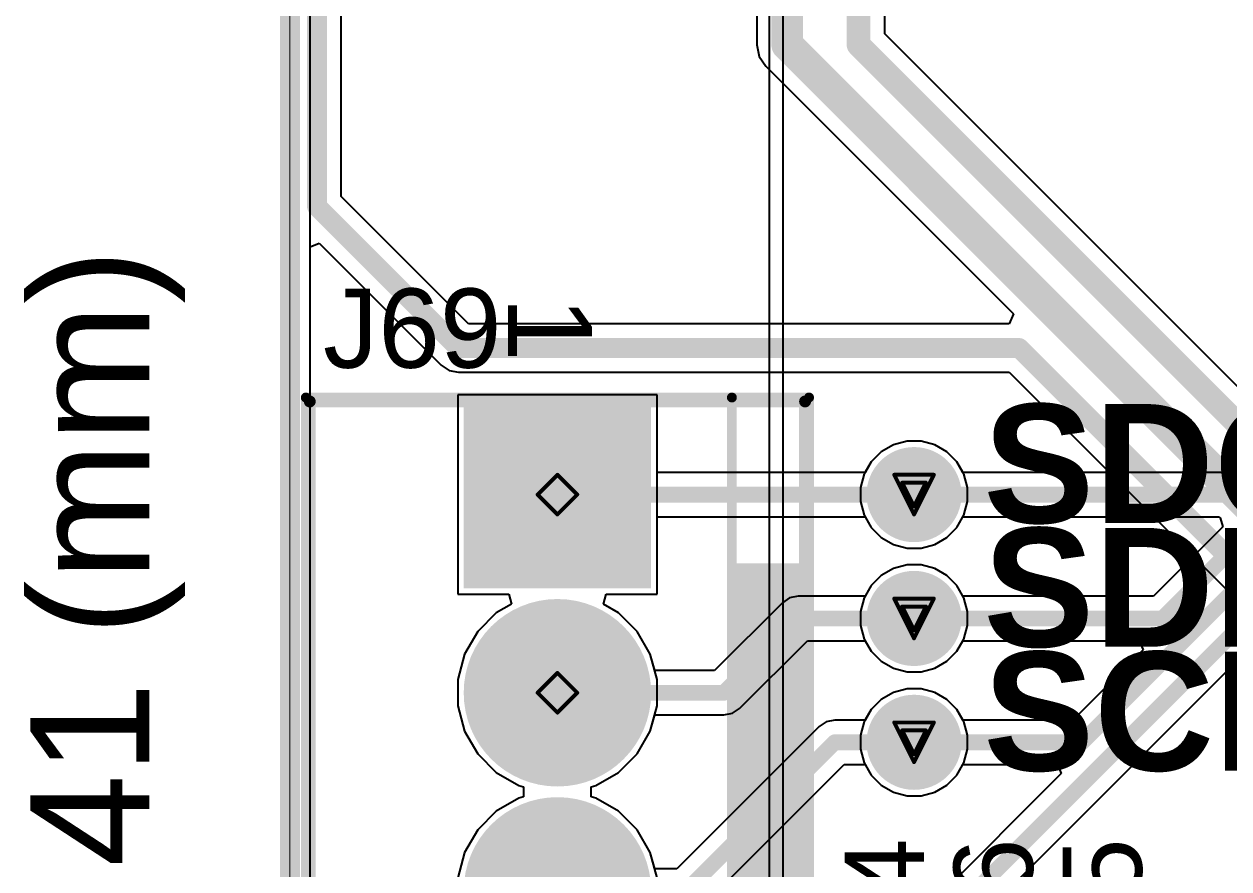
# Model space of a CAD drawing. Header units: inches. Extents: x -0.1 to 17.9, y -0.8 to 4.8.
# Drawn here: x -0.134 to 0.474, y 1.931 to 2.357 of the extents above; entities that cross this region are included whole.
import ezdxf

# ---------------------------------------------------------------- set-up
doc = ezdxf.new("R2010")
doc.units = ezdxf.units.IN
doc.header["$MEASUREMENT"] = 0
for name, color, linetype in [('Board Outline', 216, 'Continuous'), ('Bottom Layer 1', 5, 'Continuous'), ('Bottom Solder', 6, 'Continuous'), ('Dimension', 6, 'Continuous'), ('Drill Drawing', 1, 'Continuous'), ('GND+Signal', 16, 'Continuous'), ('Multi-Layer', 9, 'Continuous'), ('Pad Holes', 156, 'Continuous'), ('PWR+Signal', 76, 'Continuous'), ('Route Tool Path', 56, 'Continuous'), ('Top 3D Body', 56, 'Continuous'), ('Top Layer 1', 1, 'Continuous'), ('Top Overlay', 2, 'Continuous'), ('Top Solder', 216, 'Continuous'), ('Top Value', 56, 'Continuous')]:
    doc.layers.add(name, color=color, linetype=linetype)
doc.styles.add('Arial', font='', dxfattribs={"height": 0.2})
doc.styles.add('Arial_Bold', font='', dxfattribs={"height": 0.2})
doc.styles.get('Arial').set_extended_font_data('Arial')
doc.styles.get('Arial_Bold').set_extended_font_data('Arial', bold=True)

# ---------------------------------------------------------------- blocks, each defined once
blk = doc.blocks.new('T____P______TH_1_8___H_________0_92___63')
at = {"layer": 'Bottom Layer 1'}
h = blk.add_hatch(color=5, dxfattribs=at)
edge = h.paths.add_edge_path()
edge.add_arc((0.187, -0.195), 0.02, 0, 360)
at = {"layer": 'Bottom Solder'}
h = blk.add_hatch(color=6, dxfattribs=at)
edge = h.paths.add_edge_path()
edge.add_arc((0.187, -0.195), 0.024, 0, 360)
at = {"layer": 'GND+Signal'}
h = blk.add_hatch(color=16, dxfattribs=at)
edge = h.paths.add_edge_path()
edge.add_arc((0.187, -0.195), 0.02, 0, 360)
at = {"layer": 'Multi-Layer'}
h = blk.add_hatch(color=9, dxfattribs=at)
edge = h.paths.add_edge_path()
edge.add_arc((0.187, -0.195), 0.02, 0, 360)
at = {"layer": 'Pad Holes'}
h = blk.add_hatch(color=7, dxfattribs=at)
edge = h.paths.add_edge_path()
edge.add_arc((0.187, -0.195), 0.01, 0, 360)
at = {"layer": 'PWR+Signal'}
h = blk.add_hatch(color=76, dxfattribs=at)
edge = h.paths.add_edge_path()
edge.add_arc((0.187, -0.195), 0.02, 0, 360)
at = {"layer": 'Top Layer 1'}
h = blk.add_hatch(color=1, dxfattribs=at)
edge = h.paths.add_edge_path()
edge.add_arc((0.187, -0.195), 0.02, 0, 360)
at = {"layer": 'Top Solder'}
h = blk.add_hatch(color=216, dxfattribs=at)
edge = h.paths.add_edge_path()
edge.add_arc((0.187, -0.195), 0.024, 0, 360)
blk = doc.blocks.new('T____P______TH_1_8___H_________0_92___65')
at = {"layer": 'Bottom Layer 1'}
h = blk.add_hatch(color=5, dxfattribs=at)
edge = h.paths.add_edge_path()
edge.add_arc((-0.013, -0.084), 0.02, 0, 360)
at = {"layer": 'Bottom Solder'}
h = blk.add_hatch(color=6, dxfattribs=at)
edge = h.paths.add_edge_path()
edge.add_arc((-0.013, -0.084), 0.024, 0, 360)
at = {"layer": 'GND+Signal'}
h = blk.add_hatch(color=16, dxfattribs=at)
edge = h.paths.add_edge_path()
edge.add_arc((-0.013, -0.084), 0.02, 0, 360)
at = {"layer": 'Multi-Layer'}
h = blk.add_hatch(color=9, dxfattribs=at)
edge = h.paths.add_edge_path()
edge.add_arc((-0.013, -0.084), 0.02, 0, 360)
at = {"layer": 'Pad Holes'}
h = blk.add_hatch(color=7, dxfattribs=at)
edge = h.paths.add_edge_path()
edge.add_arc((-0.013, -0.084), 0.01, 0, 360)
at = {"layer": 'PWR+Signal'}
h = blk.add_hatch(color=76, dxfattribs=at)
edge = h.paths.add_edge_path()
edge.add_arc((-0.013, -0.084), 0.02, 0, 360)
at = {"layer": 'Top Layer 1'}
h = blk.add_hatch(color=1, dxfattribs=at)
edge = h.paths.add_edge_path()
edge.add_arc((-0.013, -0.084), 0.02, 0, 360)
at = {"layer": 'Top Solder'}
h = blk.add_hatch(color=216, dxfattribs=at)
edge = h.paths.add_edge_path()
edge.add_arc((-0.013, -0.084), 0.024, 0, 360)
blk = doc.blocks.new('T____P______TH_1_8___H_________0_92___66')
at = {"layer": 'Bottom Layer 1'}
h = blk.add_hatch(color=5, dxfattribs=at)
edge = h.paths.add_edge_path()
edge.add_arc((-0.016, -0.029), 0.02, 0, 360)
at = {"layer": 'Bottom Solder'}
h = blk.add_hatch(color=6, dxfattribs=at)
edge = h.paths.add_edge_path()
edge.add_arc((-0.016, -0.029), 0.024, 0, 360)
at = {"layer": 'GND+Signal'}
h = blk.add_hatch(color=16, dxfattribs=at)
edge = h.paths.add_edge_path()
edge.add_arc((-0.016, -0.029), 0.02, 0, 360)
at = {"layer": 'Multi-Layer'}
h = blk.add_hatch(color=9, dxfattribs=at)
edge = h.paths.add_edge_path()
edge.add_arc((-0.016, -0.029), 0.02, 0, 360)
at = {"layer": 'Pad Holes'}
h = blk.add_hatch(color=7, dxfattribs=at)
edge = h.paths.add_edge_path()
edge.add_arc((-0.016, -0.029), 0.01, 0, 360)
at = {"layer": 'PWR+Signal'}
h = blk.add_hatch(color=76, dxfattribs=at)
edge = h.paths.add_edge_path()
edge.add_arc((-0.016, -0.029), 0.02, 0, 360)
at = {"layer": 'Top Layer 1'}
h = blk.add_hatch(color=1, dxfattribs=at)
edge = h.paths.add_edge_path()
edge.add_arc((-0.016, -0.029), 0.02, 0, 360)
at = {"layer": 'Top Solder'}
h = blk.add_hatch(color=216, dxfattribs=at)
edge = h.paths.add_edge_path()
edge.add_arc((-0.016, -0.029), 0.024, 0, 360)
blk = doc.blocks.new('1718561004_81')
at = {"layer": 'Bottom Layer 1'}
blk.add_hatch(color=5, dxfattribs=at).paths.add_polyline_path([(-0.19331, 0.04331), (-0.10669, 0.04331), (-0.10669, -0.04331), (-0.19331, -0.04331)])
h = blk.add_hatch(color=5, dxfattribs=at)
edge = h.paths.add_edge_path()
edge.add_arc((-0.05, 0), 0.04331, 0, 360)
h = blk.add_hatch(color=5, dxfattribs=at)
edge = h.paths.add_edge_path()
edge.add_arc((0.05, 0), 0.04331, 0, 360)
h = blk.add_hatch(color=5, dxfattribs=at)
edge = h.paths.add_edge_path()
edge.add_arc((0.15, 0), 0.04331, 0, 360)
at = {"layer": 'Bottom Solder'}
blk.add_hatch(color=6, dxfattribs=at).paths.add_polyline_path([(-0.19731, 0.04731), (-0.10269, 0.04731), (-0.10269, -0.04731), (-0.19731, -0.04731)])
h = blk.add_hatch(color=6, dxfattribs=at)
edge = h.paths.add_edge_path()
edge.add_arc((-0.05, 0), 0.04731, 0, 360)
h = blk.add_hatch(color=6, dxfattribs=at)
edge = h.paths.add_edge_path()
edge.add_arc((0.05, 0), 0.04731, 0, 360)
h = blk.add_hatch(color=6, dxfattribs=at)
edge = h.paths.add_edge_path()
edge.add_arc((0.15, 0), 0.04731, 0, 360)
at = {"layer": 'GND+Signal'}
blk.add_hatch(color=16, dxfattribs=at).paths.add_polyline_path([(-0.19331, 0.04331), (-0.10669, 0.04331), (-0.10669, -0.04331), (-0.19331, -0.04331)])
h = blk.add_hatch(color=16, dxfattribs=at)
edge = h.paths.add_edge_path()
edge.add_arc((-0.05, 0), 0.04331, 0, 360)
h = blk.add_hatch(color=16, dxfattribs=at)
edge = h.paths.add_edge_path()
edge.add_arc((0.05, 0), 0.04331, 0, 360)
h = blk.add_hatch(color=16, dxfattribs=at)
edge = h.paths.add_edge_path()
edge.add_arc((0.15, 0), 0.04331, 0, 360)
at = {"layer": 'Multi-Layer'}
blk.add_hatch(color=9, dxfattribs=at).paths.add_polyline_path([(-0.19331, 0.04331), (-0.10669, 0.04331), (-0.10669, -0.04331), (-0.19331, -0.04331)])
h = blk.add_hatch(color=9, dxfattribs=at)
edge = h.paths.add_edge_path()
edge.add_arc((-0.05, 0), 0.04331, 0, 360)
h = blk.add_hatch(color=9, dxfattribs=at)
edge = h.paths.add_edge_path()
edge.add_arc((0.05, 0), 0.04331, 0, 360)
h = blk.add_hatch(color=9, dxfattribs=at)
edge = h.paths.add_edge_path()
edge.add_arc((0.15, 0), 0.04331, 0, 360)
at = {"layer": 'Pad Holes'}
h = blk.add_hatch(color=7, dxfattribs=at)
edge = h.paths.add_edge_path()
edge.add_arc((-0.15, 0), 0.02264, 0, 360)
h = blk.add_hatch(color=7, dxfattribs=at)
edge = h.paths.add_edge_path()
edge.add_arc((-0.05, 0), 0.02264, 0, 360)
h = blk.add_hatch(color=7, dxfattribs=at)
edge = h.paths.add_edge_path()
edge.add_arc((0.05, 0), 0.02264, 0, 360)
h = blk.add_hatch(color=7, dxfattribs=at)
edge = h.paths.add_edge_path()
edge.add_arc((0.15, 0), 0.02264, 0, 360)
at = {"layer": 'PWR+Signal'}
blk.add_hatch(color=76, dxfattribs=at).paths.add_polyline_path([(-0.19331, 0.04331), (-0.10669, 0.04331), (-0.10669, -0.04331), (-0.19331, -0.04331)])
h = blk.add_hatch(color=76, dxfattribs=at)
edge = h.paths.add_edge_path()
edge.add_arc((-0.05, 0), 0.04331, 0, 360)
h = blk.add_hatch(color=76, dxfattribs=at)
edge = h.paths.add_edge_path()
edge.add_arc((0.05, 0), 0.04331, 0, 360)
h = blk.add_hatch(color=76, dxfattribs=at)
edge = h.paths.add_edge_path()
edge.add_arc((0.15, 0), 0.04331, 0, 360)
at = {"layer": 'Top Layer 1'}
blk.add_hatch(color=1, dxfattribs=at).paths.add_polyline_path([(-0.19331, 0.04331), (-0.10669, 0.04331), (-0.10669, -0.04331), (-0.19331, -0.04331)])
h = blk.add_hatch(color=1, dxfattribs=at)
edge = h.paths.add_edge_path()
edge.add_arc((-0.05, 0), 0.04331, 0, 360)
h = blk.add_hatch(color=1, dxfattribs=at)
edge = h.paths.add_edge_path()
edge.add_arc((0.05, 0), 0.04331, 0, 360)
h = blk.add_hatch(color=1, dxfattribs=at)
edge = h.paths.add_edge_path()
edge.add_arc((0.15, 0), 0.04331, 0, 360)
at = {"layer": 'Top Overlay'}
blk.add_hatch(color=2, dxfattribs=at).paths.add_polyline_path([(-0.1153, 0.08805), (0.10668, 0.08805), (0.10668, 0.127), (-0.1153, 0.127)])
at = {"layer": 'Top Solder'}
blk.add_hatch(color=216, dxfattribs=at).paths.add_polyline_path([(-0.19731, 0.04731), (-0.10269, 0.04731), (-0.10269, -0.04731), (-0.19731, -0.04731)])
h = blk.add_hatch(color=216, dxfattribs=at)
edge = h.paths.add_edge_path()
edge.add_arc((-0.05, 0), 0.04731, 0, 360)
h = blk.add_hatch(color=216, dxfattribs=at)
edge = h.paths.add_edge_path()
edge.add_arc((0.05, 0), 0.04731, 0, 360)
h = blk.add_hatch(color=216, dxfattribs=at)
edge = h.paths.add_edge_path()
edge.add_arc((0.15, 0), 0.04731, 0, 360)
at = {"layer": 'Top Overlay'}
for points in [[(-0.199, -0.127, 0.005, 0.005, 0), (-0.199, 0.127, 0.005, 0.005, 0)], [(0.199, 0.127, 0.005, 0.005, 0), (-0.199, 0.127, 0.005, 0.005, 0)], [(0.199, -0.127, 0.005, 0.005, 0), (0.199, 0.127, 0.005, 0.005, 0)], [(0.19806, 0.08805, 0.005, 0.005, 0), (-0.199, 0.08805, 0.005, 0.005, 0)], [(0.199, -0.127, 0.005, 0.005, 0), (-0.199, -0.127, 0.005, 0.005, 0)]]:
    blk.add_lwpolyline(points, format="xyseb", dxfattribs=at)
for points in [[(-0.20025, 0.127, 0.0025, 0.0025, 1), (-0.19775, 0.127, 0.0025, 0.0025, 1)], [(-0.20025, 0.127, 0.0025, 0.0025, 1), (-0.19775, 0.127, 0.0025, 0.0025, 1)], [(0.19775, 0.127, 0.0025, 0.0025, 1), (0.20025, 0.127, 0.0025, 0.0025, 1)], [(0.19775, 0.127, 0.0025, 0.0025, 1), (0.20025, 0.127, 0.0025, 0.0025, 1)], [(-0.20025, 0.08805, 0.0025, 0.0025, 1), (-0.19775, 0.08805, 0.0025, 0.0025, 1)], [(0.19681, 0.08805, 0.0025, 0.0025, 1), (0.19931, 0.08805, 0.0025, 0.0025, 1)], [(-0.20025, -0.127, 0.0025, 0.0025, 1), (-0.19775, -0.127, 0.0025, 0.0025, 1)], [(-0.20025, -0.127, 0.0025, 0.0025, 1), (-0.19775, -0.127, 0.0025, 0.0025, 1)], [(0.19775, -0.127, 0.0025, 0.0025, 1), (0.20025, -0.127, 0.0025, 0.0025, 1)], [(0.19775, -0.127, 0.0025, 0.0025, 1), (0.20025, -0.127, 0.0025, 0.0025, 1)]]:
    blk.add_lwpolyline(points, format="xyseb", close=True, dxfattribs=at)

msp = doc.modelspace()

# ---------------------------------------------------------------- hatches: boundary and pattern name
at = {"layer": 'Pad Holes'}
h = msp.add_hatch(color=7, dxfattribs=at)
edge = h.paths.add_edge_path()
edge.add_arc((0.01, 2.167), 0.0015, 0, 360)
h = msp.add_hatch(color=7, dxfattribs=at)
edge = h.paths.add_edge_path()
edge.add_arc((0.01, 2.167), 0.0015, 0, 360)
h = msp.add_hatch(color=7, dxfattribs=at)
edge = h.paths.add_edge_path()
edge.add_arc((0.26, 2.167), 0.0015, 0, 360)
h = msp.add_hatch(color=7, dxfattribs=at)
edge = h.paths.add_edge_path()
edge.add_arc((0.26, 2.167), 0.0015, 0, 360)
at = {"layer": 'Top 3D Body'}
h = msp.add_hatch(color=56, dxfattribs=at)
edge = h.paths.add_edge_path()
edge.add_arc((0.01, 2.167), 0.0015, 0, 360)
h = msp.add_hatch(color=56, dxfattribs=at)
edge = h.paths.add_edge_path()
edge.add_arc((0.01, 2.167), 0.0015, 0, 360)
h = msp.add_hatch(color=56, dxfattribs=at)
edge = h.paths.add_edge_path()
edge.add_arc((0.26, 2.167), 0.0015, 0, 360)
h = msp.add_hatch(color=56, dxfattribs=at)
edge = h.paths.add_edge_path()
edge.add_arc((0.26, 2.167), 0.0015, 0, 360)

# ---------------------------------------------------------------- linework, layer by layer
at = {"layer": 'Board Outline'}
msp.add_lwpolyline([(0, 0, 0.01, 0.01, 0), (0, 4.15, 0.01, 0.01, 0)], format="xyseb", dxfattribs=at)
at = {"layer": 'Bottom Layer 1'}
for p, q in [((0.0102, 0.0102), (0.0102, 4.1398)), ((0.18531, 2.17031), (0.08469, 2.17031)), ((0.08469, 2.17031), (0.08469, 2.06969)), ((0.18531, 2.06969), (0.18531, 2.17031)), ((0.31145, 2.147), (0.30458, 2.14516)), ((0.31855, 2.147), (0.31145, 2.147)), ((0.32542, 2.14516), (0.31855, 2.147)), ((0.29842, 2.14161), (0.29339, 2.13658)), ((0.30458, 2.14516), (0.29842, 2.14161)), ((0.33158, 2.14161), (0.32542, 2.14516)), ((0.33661, 2.13658), (0.33158, 2.14161)), ((0.29339, 2.13658), (0.28984, 2.13042)), ((0.3397, 2.13122), (0.33661, 2.13658)), ((0.28984, 2.13042), (0.288, 2.12355)), ((0.52006, 2.13122), (0.3397, 2.13122)), ((0.288, 2.12355), (0.288, 2.11645)), ((0.288, 2.11645), (0.28984, 2.10958)), ((0.28984, 2.10958), (0.29339, 2.10342)), ((0.33661, 2.10342), (0.3397, 2.10878)), ((0.3397, 2.10878), (0.46909, 2.10878)), ((0.46909, 2.10878), (0.46946, 2.10831)), ((0.46946, 2.10831), (0.47092, 2.10378)), ((0.29339, 2.10342), (0.29842, 2.09839)), ((0.29842, 2.09839), (0.30458, 2.09484)), ((0.32542, 2.09484), (0.33158, 2.09839)), ((0.33158, 2.09839), (0.33661, 2.10342)), ((0.47092, 2.10378), (0.43585, 2.06872)), ((0.30458, 2.09484), (0.31145, 2.093)), ((0.31145, 2.093), (0.31855, 2.093)), ((0.31855, 2.093), (0.32542, 2.09484)), ((0.30458, 2.08266), (0.29842, 2.07911)), ((0.31145, 2.0845), (0.30458, 2.08266)), ((0.31855, 2.0845), (0.31145, 2.0845)), ((0.32542, 2.08266), (0.31855, 2.0845)), ((0.33158, 2.07911), (0.32542, 2.08266)), ((0.29339, 2.07408), (0.28984, 2.06792)), ((0.29842, 2.07911), (0.29339, 2.07408)), ((0.33661, 2.07408), (0.33158, 2.07911)), ((0.3397, 2.06872), (0.33661, 2.07408)), ((0.08469, 2.06969), (0.11046, 2.06969)), ((0.11046, 2.06969), (0.1118, 2.06469)), ((0.1582, 2.06469), (0.15954, 2.06969)), ((0.15954, 2.06969), (0.18531, 2.06969)), ((0.28984, 2.06792), (0.288, 2.06105)), ((0.43585, 2.06872), (0.3397, 2.06872)), ((0.1118, 2.06469), (0.10411, 2.06026)), ((0.16589, 2.06026), (0.1582, 2.06469)), ((0.10411, 2.06026), (0.09475, 2.05089)), ((0.17526, 2.05089), (0.16589, 2.06026)), ((0.288, 2.06105), (0.288, 2.05395)), ((0.09475, 2.05089), (0.08812, 2.03942)), ((0.18188, 2.03942), (0.17526, 2.05089)), ((0.25393, 1.81207), (0.49724, 2.05538)), ((0.288, 2.05395), (0.28984, 2.04708)), ((0.28984, 2.04708), (0.29339, 2.04092)), ((0.33661, 2.04092), (0.3397, 2.04628)), ((0.3397, 2.04628), (0.42868, 2.04628)), ((0.42868, 2.04628), (0.43059, 2.04167)), ((0.08812, 2.03942), (0.08469, 2.02662)), ((0.18531, 2.02662), (0.18188, 2.03942)), ((0.29339, 2.04092), (0.29842, 2.03589)), ((0.33158, 2.03589), (0.33661, 2.04092)), ((0.43059, 2.04167), (0.39514, 2.00622)), ((0.29842, 2.03589), (0.30458, 2.03234)), ((0.30458, 2.03234), (0.31145, 2.0305)), ((0.31855, 2.0305), (0.32542, 2.03234)), ((0.32542, 2.03234), (0.33158, 2.03589)), ((0.08469, 2.02662), (0.08469, 2.01338)), ((0.18531, 2.01338), (0.18531, 2.02662)), ((0.31145, 2.0305), (0.31855, 2.0305)), ((0.30458, 2.02016), (0.29842, 2.01661)), ((0.31145, 2.022), (0.30458, 2.02016)), ((0.31855, 2.022), (0.31145, 2.022)), ((0.32542, 2.02016), (0.31855, 2.022)), ((0.33158, 2.01661), (0.32542, 2.02016)), ((0.08469, 2.01338), (0.08812, 2.00058)), ((0.18188, 2.00058), (0.18531, 2.01338)), ((0.29842, 2.01661), (0.29339, 2.01158)), ((0.33661, 2.01158), (0.33158, 2.01661)), ((0.29339, 2.01158), (0.28984, 2.00542)), ((0.3397, 2.00622), (0.33661, 2.01158)), ((0.28984, 2.00542), (0.288, 1.99855)), ((0.39514, 2.00622), (0.3397, 2.00622)), ((0.08812, 2.00058), (0.09475, 1.98911)), ((0.17526, 1.98911), (0.18188, 2.00058)), ((0.288, 1.99855), (0.288, 1.99145)), ((0.09475, 1.98911), (0.10411, 1.97974)), ((0.16589, 1.97974), (0.17526, 1.98911)), ((0.288, 1.99145), (0.28984, 1.98458)), ((0.28984, 1.98458), (0.29339, 1.97842)), ((0.33661, 1.97842), (0.3397, 1.98378)), ((0.3397, 1.98378), (0.38739, 1.98378)), ((0.38739, 1.98378), (0.3893, 1.97917)), ((0.10411, 1.97974), (0.11558, 1.97312)), ((0.15442, 1.97312), (0.16589, 1.97974)), ((0.3893, 1.97917), (0.24135, 1.83122)), ((0.29339, 1.97842), (0.29842, 1.97339)), ((0.33158, 1.97339), (0.33661, 1.97842)), ((0.11558, 1.97312), (0.1179, 1.9725)), ((0.1179, 1.9725), (0.1179, 1.9675)), ((0.1521, 1.9725), (0.15442, 1.97312)), ((0.1521, 1.9675), (0.1521, 1.9725)), ((0.29842, 1.97339), (0.30458, 1.96984)), ((0.32542, 1.96984), (0.33158, 1.97339)), ((0.11558, 1.96688), (0.10411, 1.96026)), ((0.1179, 1.9675), (0.11558, 1.96688)), ((0.15442, 1.96688), (0.1521, 1.9675)), ((0.16589, 1.96026), (0.15442, 1.96688)), ((0.30458, 1.96984), (0.31145, 1.968)), ((0.31145, 1.968), (0.31855, 1.968)), ((0.31855, 1.968), (0.32542, 1.96984)), ((0.10411, 1.96026), (0.09475, 1.95089)), ((0.17526, 1.95089), (0.16589, 1.96026)), ((0.09475, 1.95089), (0.08812, 1.93942)), ((0.18188, 1.93942), (0.17526, 1.95089)), ((0.08812, 1.93942), (0.08469, 1.92662)), ((0.18531, 1.92662), (0.18188, 1.93942))]:
    msp.add_line(p, q, dxfattribs=at)
for points in [[(0.315, 2.12, 0.008, 0.008, 0), (0.79038, 2.12, 0.008, 0.008, 0)], [(0.4405, 2.0575, 0.008, 0.008, 0), (0.48, 2.097, 0.008, 0.008, 0)], [(0.39979, 1.995, 0.008, 0.008, 0), (0.48638, 2.08159, 0.008, 0.008, 0)], [(0.246, 1.82, 0.008, 0.008, 0), (0.49259, 2.06659, 0.008, 0.008, 0)], [(0.315, 2.0575, 0.008, 0.008, 0), (0.4405, 2.0575, 0.008, 0.008, 0)], [(0.315, 1.995, 0.008, 0.008, 0), (0.39979, 1.995, 0.008, 0.008, 0)]]:
    msp.add_lwpolyline(points, format="xyseb", dxfattribs=at)
for points in [[(0.313, 2.12, 0.004, 0.004, 1), (0.317, 2.12, 0.004, 0.004, 1)], [(0.313, 2.0575, 0.004, 0.004, 1), (0.317, 2.0575, 0.004, 0.004, 1)], [(0.4385, 2.0575, 0.004, 0.004, 1), (0.4425, 2.0575, 0.004, 0.004, 1)], [(0.4385, 2.0575, 0.004, 0.004, 1), (0.4425, 2.0575, 0.004, 0.004, 1)], [(0.313, 1.995, 0.004, 0.004, 1), (0.317, 1.995, 0.004, 0.004, 1)], [(0.39779, 1.995, 0.004, 0.004, 1), (0.40179, 1.995, 0.004, 0.004, 1)], [(0.39779, 1.995, 0.004, 0.004, 1), (0.40179, 1.995, 0.004, 0.004, 1)]]:
    msp.add_lwpolyline(points, format="xyseb", close=True, dxfattribs=at)
at = {"layer": 'Drill Drawing'}
for points in [[(0.125, 2.12, 0.002, 0.002, 0), (0.135, 2.13, 0.002, 0.002, 0)], [(0.135, 2.13, 0.002, 0.002, 0), (0.145, 2.12, 0.002, 0.002, 0)], [(0.305, 2.13, 0.002, 0.002, 0), (0.325, 2.13, 0.002, 0.002, 0)], [(0.305, 2.13, 0.002, 0.002, 0), (0.315, 2.11, 0.002, 0.002, 0)], [(0.315, 2.11, 0.002, 0.002, 0), (0.325, 2.13, 0.002, 0.002, 0)], [(0.309, 2.126, 0.002, 0.002, 0), (0.321, 2.126, 0.002, 0.002, 0)], [(0.309, 2.126, 0.002, 0.002, 0), (0.315, 2.114, 0.002, 0.002, 0)], [(0.315, 2.114, 0.002, 0.002, 0), (0.321, 2.126, 0.002, 0.002, 0)], [(0.125, 2.12, 0.002, 0.002, 0), (0.135, 2.11, 0.002, 0.002, 0)], [(0.135, 2.11, 0.002, 0.002, 0), (0.145, 2.12, 0.002, 0.002, 0)], [(0.305, 2.0675, 0.002, 0.002, 0), (0.325, 2.0675, 0.002, 0.002, 0)], [(0.305, 2.0675, 0.002, 0.002, 0), (0.315, 2.0475, 0.002, 0.002, 0)], [(0.315, 2.0475, 0.002, 0.002, 0), (0.325, 2.0675, 0.002, 0.002, 0)], [(0.309, 2.0635, 0.002, 0.002, 0), (0.321, 2.0635, 0.002, 0.002, 0)], [(0.309, 2.0635, 0.002, 0.002, 0), (0.315, 2.0515, 0.002, 0.002, 0)], [(0.315, 2.0515, 0.002, 0.002, 0), (0.321, 2.0635, 0.002, 0.002, 0)], [(0.125, 2.02, 0.002, 0.002, 0), (0.135, 2.03, 0.002, 0.002, 0)], [(0.135, 2.03, 0.002, 0.002, 0), (0.145, 2.02, 0.002, 0.002, 0)], [(0.125, 2.02, 0.002, 0.002, 0), (0.135, 2.01, 0.002, 0.002, 0)], [(0.135, 2.01, 0.002, 0.002, 0), (0.145, 2.02, 0.002, 0.002, 0)], [(0.305, 2.005, 0.002, 0.002, 0), (0.325, 2.005, 0.002, 0.002, 0)], [(0.305, 2.005, 0.002, 0.002, 0), (0.315, 1.985, 0.002, 0.002, 0)], [(0.309, 2.001, 0.002, 0.002, 0), (0.321, 2.001, 0.002, 0.002, 0)], [(0.309, 2.001, 0.002, 0.002, 0), (0.315, 1.989, 0.002, 0.002, 0)], [(0.315, 1.985, 0.002, 0.002, 0), (0.325, 2.005, 0.002, 0.002, 0)], [(0.315, 1.989, 0.002, 0.002, 0), (0.321, 2.001, 0.002, 0.002, 0)]]:
    msp.add_lwpolyline(points, format="xyseb", dxfattribs=at)
for points in [[(0.1345, 2.13, 0.001, 0.001, 1), (0.1355, 2.13, 0.001, 0.001, 1)], [(0.1345, 2.13, 0.001, 0.001, 1), (0.1355, 2.13, 0.001, 0.001, 1)], [(0.3045, 2.13, 0.001, 0.001, 1), (0.3055, 2.13, 0.001, 0.001, 1)], [(0.3045, 2.13, 0.001, 0.001, 1), (0.3055, 2.13, 0.001, 0.001, 1)], [(0.3245, 2.13, 0.001, 0.001, 1), (0.3255, 2.13, 0.001, 0.001, 1)], [(0.3245, 2.13, 0.001, 0.001, 1), (0.3255, 2.13, 0.001, 0.001, 1)], [(0.3085, 2.126, 0.001, 0.001, 1), (0.3095, 2.126, 0.001, 0.001, 1)], [(0.3085, 2.126, 0.001, 0.001, 1), (0.3095, 2.126, 0.001, 0.001, 1)], [(0.3205, 2.126, 0.001, 0.001, 1), (0.3215, 2.126, 0.001, 0.001, 1)], [(0.3205, 2.126, 0.001, 0.001, 1), (0.3215, 2.126, 0.001, 0.001, 1)], [(0.1245, 2.12, 0.001, 0.001, 1), (0.1255, 2.12, 0.001, 0.001, 1)], [(0.1245, 2.12, 0.001, 0.001, 1), (0.1255, 2.12, 0.001, 0.001, 1)], [(0.1445, 2.12, 0.001, 0.001, 1), (0.1455, 2.12, 0.001, 0.001, 1)], [(0.1445, 2.12, 0.001, 0.001, 1), (0.1455, 2.12, 0.001, 0.001, 1)], [(0.1345, 2.11, 0.001, 0.001, 1), (0.1355, 2.11, 0.001, 0.001, 1)], [(0.1345, 2.11, 0.001, 0.001, 1), (0.1355, 2.11, 0.001, 0.001, 1)], [(0.3145, 2.114, 0.001, 0.001, 1), (0.3155, 2.114, 0.001, 0.001, 1)], [(0.3145, 2.114, 0.001, 0.001, 1), (0.3155, 2.114, 0.001, 0.001, 1)], [(0.3145, 2.11, 0.001, 0.001, 1), (0.3155, 2.11, 0.001, 0.001, 1)], [(0.3145, 2.11, 0.001, 0.001, 1), (0.3155, 2.11, 0.001, 0.001, 1)], [(0.3045, 2.0675, 0.001, 0.001, 1), (0.3055, 2.0675, 0.001, 0.001, 1)], [(0.3045, 2.0675, 0.001, 0.001, 1), (0.3055, 2.0675, 0.001, 0.001, 1)], [(0.3245, 2.0675, 0.001, 0.001, 1), (0.3255, 2.0675, 0.001, 0.001, 1)], [(0.3245, 2.0675, 0.001, 0.001, 1), (0.3255, 2.0675, 0.001, 0.001, 1)], [(0.3085, 2.0635, 0.001, 0.001, 1), (0.3095, 2.0635, 0.001, 0.001, 1)], [(0.3085, 2.0635, 0.001, 0.001, 1), (0.3095, 2.0635, 0.001, 0.001, 1)], [(0.3205, 2.0635, 0.001, 0.001, 1), (0.3215, 2.0635, 0.001, 0.001, 1)], [(0.3205, 2.0635, 0.001, 0.001, 1), (0.3215, 2.0635, 0.001, 0.001, 1)], [(0.3145, 2.0515, 0.001, 0.001, 1), (0.3155, 2.0515, 0.001, 0.001, 1)], [(0.3145, 2.0515, 0.001, 0.001, 1), (0.3155, 2.0515, 0.001, 0.001, 1)], [(0.3145, 2.0475, 0.001, 0.001, 1), (0.3155, 2.0475, 0.001, 0.001, 1)], [(0.3145, 2.0475, 0.001, 0.001, 1), (0.3155, 2.0475, 0.001, 0.001, 1)], [(0.1345, 2.03, 0.001, 0.001, 1), (0.1355, 2.03, 0.001, 0.001, 1)], [(0.1345, 2.03, 0.001, 0.001, 1), (0.1355, 2.03, 0.001, 0.001, 1)], [(0.1245, 2.02, 0.001, 0.001, 1), (0.1255, 2.02, 0.001, 0.001, 1)], [(0.1245, 2.02, 0.001, 0.001, 1), (0.1255, 2.02, 0.001, 0.001, 1)], [(0.1445, 2.02, 0.001, 0.001, 1), (0.1455, 2.02, 0.001, 0.001, 1)], [(0.1445, 2.02, 0.001, 0.001, 1), (0.1455, 2.02, 0.001, 0.001, 1)], [(0.1345, 2.01, 0.001, 0.001, 1), (0.1355, 2.01, 0.001, 0.001, 1)], [(0.1345, 2.01, 0.001, 0.001, 1), (0.1355, 2.01, 0.001, 0.001, 1)], [(0.3045, 2.005, 0.001, 0.001, 1), (0.3055, 2.005, 0.001, 0.001, 1)], [(0.3045, 2.005, 0.001, 0.001, 1), (0.3055, 2.005, 0.001, 0.001, 1)], [(0.3085, 2.001, 0.001, 0.001, 1), (0.3095, 2.001, 0.001, 0.001, 1)], [(0.3085, 2.001, 0.001, 0.001, 1), (0.3095, 2.001, 0.001, 0.001, 1)], [(0.3205, 2.001, 0.001, 0.001, 1), (0.3215, 2.001, 0.001, 0.001, 1)], [(0.3205, 2.001, 0.001, 0.001, 1), (0.3215, 2.001, 0.001, 0.001, 1)], [(0.3245, 2.005, 0.001, 0.001, 1), (0.3255, 2.005, 0.001, 0.001, 1)], [(0.3245, 2.005, 0.001, 0.001, 1), (0.3255, 2.005, 0.001, 0.001, 1)], [(0.3145, 1.989, 0.001, 0.001, 1), (0.3155, 1.989, 0.001, 0.001, 1)], [(0.3145, 1.989, 0.001, 0.001, 1), (0.3155, 1.989, 0.001, 0.001, 1)], [(0.3145, 1.985, 0.001, 0.001, 1), (0.3155, 1.985, 0.001, 0.001, 1)], [(0.3145, 1.985, 0.001, 0.001, 1), (0.3155, 1.985, 0.001, 0.001, 1)]]:
    msp.add_lwpolyline(points, format="xyseb", close=True, dxfattribs=at)
at = {"layer": 'GND+Signal'}
for p, q in [((0.0102, 0.0102), (0.0102, 2.39697)), ((0.18531, 2.17031), (0.08469, 2.17031)), ((0.08469, 2.17031), (0.08469, 2.06969)), ((0.18531, 2.06969), (0.18531, 2.17031)), ((0.31145, 2.147), (0.30458, 2.14516)), ((0.31855, 2.147), (0.31145, 2.147)), ((0.32542, 2.14516), (0.31855, 2.147)), ((0.29842, 2.14161), (0.29339, 2.13658)), ((0.30458, 2.14516), (0.29842, 2.14161)), ((0.33158, 2.14161), (0.32542, 2.14516)), ((0.33661, 2.13658), (0.33158, 2.14161)), ((0.29339, 2.13658), (0.28984, 2.13042)), ((0.34016, 2.13042), (0.33661, 2.13658)), ((0.28984, 2.13042), (0.288, 2.12355)), ((0.342, 2.12355), (0.34016, 2.13042)), ((0.288, 2.12355), (0.288, 2.11645)), ((0.342, 2.11645), (0.342, 2.12355)), ((0.288, 2.11645), (0.28984, 2.10958)), ((0.34016, 2.10958), (0.342, 2.11645)), ((0.28984, 2.10958), (0.29339, 2.10342)), ((0.33661, 2.10342), (0.34016, 2.10958)), ((0.29339, 2.10342), (0.29842, 2.09839)), ((0.29842, 2.09839), (0.30458, 2.09484)), ((0.32542, 2.09484), (0.33158, 2.09839)), ((0.33158, 2.09839), (0.33661, 2.10342)), ((0.30458, 2.09484), (0.31145, 2.093)), ((0.31145, 2.093), (0.31855, 2.093)), ((0.31855, 2.093), (0.32542, 2.09484)), ((0.30458, 2.08266), (0.29842, 2.07911)), ((0.31145, 2.0845), (0.30458, 2.08266)), ((0.31855, 2.0845), (0.31145, 2.0845)), ((0.32542, 2.08266), (0.31855, 2.0845)), ((0.33158, 2.07911), (0.32542, 2.08266)), ((0.29339, 2.07408), (0.28984, 2.06792)), ((0.29842, 2.07911), (0.29339, 2.07408)), ((0.33661, 2.07408), (0.33158, 2.07911)), ((0.34016, 2.06792), (0.33661, 2.07408)), ((0.08469, 2.06969), (0.11046, 2.06969)), ((0.11046, 2.06969), (0.1118, 2.06469)), ((0.1582, 2.06469), (0.15954, 2.06969)), ((0.15954, 2.06969), (0.18531, 2.06969)), ((0.28984, 2.06792), (0.288, 2.06105)), ((0.342, 2.06105), (0.34016, 2.06792)), ((0.1118, 2.06469), (0.10411, 2.06026)), ((0.16589, 2.06026), (0.1582, 2.06469)), ((0.10411, 2.06026), (0.09475, 2.05089)), ((0.17526, 2.05089), (0.16589, 2.06026)), ((0.288, 2.06105), (0.288, 2.05395)), ((0.342, 2.05395), (0.342, 2.06105)), ((0.09475, 2.05089), (0.08812, 2.03942)), ((0.18188, 2.03942), (0.17526, 2.05089)), ((0.288, 2.05395), (0.28984, 2.04708)), ((0.34016, 2.04708), (0.342, 2.05395)), ((0.28984, 2.04708), (0.29339, 2.04092)), ((0.33661, 2.04092), (0.34016, 2.04708)), ((0.08812, 2.03942), (0.08469, 2.02662)), ((0.18531, 2.02662), (0.18188, 2.03942)), ((0.29339, 2.04092), (0.29842, 2.03589)), ((0.33158, 2.03589), (0.33661, 2.04092)), ((0.29842, 2.03589), (0.30458, 2.03234)), ((0.30458, 2.03234), (0.31145, 2.0305)), ((0.31855, 2.0305), (0.32542, 2.03234)), ((0.32542, 2.03234), (0.33158, 2.03589)), ((0.08469, 2.02662), (0.08469, 2.01338)), ((0.18531, 2.01338), (0.18531, 2.02662)), ((0.31145, 2.0305), (0.31855, 2.0305)), ((0.30458, 2.02016), (0.29842, 2.01661)), ((0.31145, 2.022), (0.30458, 2.02016)), ((0.31855, 2.022), (0.31145, 2.022)), ((0.32542, 2.02016), (0.31855, 2.022)), ((0.33158, 2.01661), (0.32542, 2.02016)), ((0.08469, 2.01338), (0.08812, 2.00058)), ((0.18188, 2.00058), (0.18531, 2.01338)), ((0.29842, 2.01661), (0.29339, 2.01158)), ((0.33661, 2.01158), (0.33158, 2.01661)), ((0.29339, 2.01158), (0.28984, 2.00542)), ((0.34016, 2.00542), (0.33661, 2.01158)), ((0.28984, 2.00542), (0.288, 1.99855)), ((0.342, 1.99855), (0.34016, 2.00542)), ((0.08812, 2.00058), (0.09475, 1.98911)), ((0.17526, 1.98911), (0.18188, 2.00058)), ((0.288, 1.99855), (0.288, 1.99145)), ((0.342, 1.99145), (0.342, 1.99855)), ((0.09475, 1.98911), (0.10411, 1.97974)), ((0.16589, 1.97974), (0.17526, 1.98911)), ((0.288, 1.99145), (0.28984, 1.98458)), ((0.34016, 1.98458), (0.342, 1.99145)), ((0.28984, 1.98458), (0.29339, 1.97842)), ((0.33661, 1.97842), (0.34016, 1.98458)), ((0.10411, 1.97974), (0.11558, 1.97312)), ((0.15442, 1.97312), (0.16589, 1.97974)), ((0.29339, 1.97842), (0.29842, 1.97339)), ((0.33158, 1.97339), (0.33661, 1.97842)), ((0.11558, 1.97312), (0.1179, 1.9725)), ((0.1179, 1.9725), (0.1179, 1.9675)), ((0.1521, 1.9725), (0.15442, 1.97312)), ((0.1521, 1.9675), (0.1521, 1.9725)), ((0.29842, 1.97339), (0.30458, 1.96984)), ((0.32542, 1.96984), (0.33158, 1.97339)), ((0.11558, 1.96688), (0.10411, 1.96026)), ((0.1179, 1.9675), (0.11558, 1.96688)), ((0.15442, 1.96688), (0.1521, 1.9675)), ((0.16589, 1.96026), (0.15442, 1.96688)), ((0.30458, 1.96984), (0.31145, 1.968)), ((0.31145, 1.968), (0.31855, 1.968)), ((0.31855, 1.968), (0.32542, 1.96984)), ((0.10411, 1.96026), (0.09475, 1.95089)), ((0.17526, 1.95089), (0.16589, 1.96026)), ((0.09475, 1.95089), (0.08812, 1.93942)), ((0.18188, 1.93942), (0.17526, 1.95089)), ((0.08812, 1.93942), (0.08469, 1.92662)), ((0.18531, 1.92662), (0.18188, 1.93942))]:
    msp.add_line(p, q, dxfattribs=at)
at = {"layer": 'PWR+Signal'}
for p, q in [((0.0102, 0.0102), (0.0102, 4.1398)), ((0.24186, 2.76419), (0.24186, 1.67267)), ((0.249, 1.67267), (0.249, 2.76419)), ((0.18531, 2.17031), (0.08469, 2.17031)), ((0.08469, 2.17031), (0.08469, 2.06969)), ((0.18531, 2.06969), (0.18531, 2.17031)), ((0.31145, 2.147), (0.30458, 2.14516)), ((0.31855, 2.147), (0.31145, 2.147)), ((0.32542, 2.14516), (0.31855, 2.147)), ((0.29842, 2.14161), (0.29339, 2.13658)), ((0.30458, 2.14516), (0.29842, 2.14161)), ((0.33158, 2.14161), (0.32542, 2.14516)), ((0.33661, 2.13658), (0.33158, 2.14161)), ((0.29339, 2.13658), (0.28984, 2.13042)), ((0.34016, 2.13042), (0.33661, 2.13658)), ((0.28984, 2.13042), (0.288, 2.12355)), ((0.342, 2.12355), (0.34016, 2.13042)), ((0.288, 2.12355), (0.288, 2.11645)), ((0.342, 2.11645), (0.342, 2.12355)), ((0.288, 2.11645), (0.28984, 2.10958)), ((0.34016, 2.10958), (0.342, 2.11645)), ((0.28984, 2.10958), (0.29339, 2.10342)), ((0.33661, 2.10342), (0.34016, 2.10958)), ((0.29339, 2.10342), (0.29842, 2.09839)), ((0.29842, 2.09839), (0.30458, 2.09484)), ((0.32542, 2.09484), (0.33158, 2.09839)), ((0.33158, 2.09839), (0.33661, 2.10342)), ((0.30458, 2.09484), (0.31145, 2.093)), ((0.31145, 2.093), (0.31855, 2.093)), ((0.31855, 2.093), (0.32542, 2.09484)), ((0.30458, 2.08266), (0.29842, 2.07911)), ((0.31145, 2.0845), (0.30458, 2.08266)), ((0.31855, 2.0845), (0.31145, 2.0845)), ((0.32542, 2.08266), (0.31855, 2.0845)), ((0.33158, 2.07911), (0.32542, 2.08266)), ((0.29339, 2.07408), (0.28984, 2.06792)), ((0.29842, 2.07911), (0.29339, 2.07408)), ((0.33661, 2.07408), (0.33158, 2.07911)), ((0.34016, 2.06792), (0.33661, 2.07408)), ((0.08469, 2.06969), (0.11046, 2.06969)), ((0.11046, 2.06969), (0.1118, 2.06469)), ((0.1582, 2.06469), (0.15954, 2.06969)), ((0.15954, 2.06969), (0.18531, 2.06969)), ((0.28984, 2.06792), (0.288, 2.06105)), ((0.342, 2.06105), (0.34016, 2.06792)), ((0.1118, 2.06469), (0.10411, 2.06026)), ((0.16589, 2.06026), (0.1582, 2.06469)), ((0.10411, 2.06026), (0.09475, 2.05089)), ((0.17526, 2.05089), (0.16589, 2.06026)), ((0.288, 2.06105), (0.288, 2.05395)), ((0.342, 2.05395), (0.342, 2.06105)), ((0.09475, 2.05089), (0.08812, 2.03942)), ((0.18188, 2.03942), (0.17526, 2.05089)), ((0.288, 2.05395), (0.28984, 2.04708)), ((0.34016, 2.04708), (0.342, 2.05395)), ((0.28984, 2.04708), (0.29339, 2.04092)), ((0.33661, 2.04092), (0.34016, 2.04708)), ((0.08812, 2.03942), (0.08469, 2.02662)), ((0.18531, 2.02662), (0.18188, 2.03942)), ((0.29339, 2.04092), (0.29842, 2.03589)), ((0.33158, 2.03589), (0.33661, 2.04092)), ((0.29842, 2.03589), (0.30458, 2.03234)), ((0.30458, 2.03234), (0.31145, 2.0305)), ((0.31855, 2.0305), (0.32542, 2.03234)), ((0.32542, 2.03234), (0.33158, 2.03589)), ((0.08469, 2.02662), (0.08469, 2.01338)), ((0.18531, 2.01338), (0.18531, 2.02662)), ((0.31145, 2.0305), (0.31855, 2.0305)), ((0.30458, 2.02016), (0.29842, 2.01661)), ((0.31145, 2.022), (0.30458, 2.02016)), ((0.31855, 2.022), (0.31145, 2.022)), ((0.32542, 2.02016), (0.31855, 2.022)), ((0.33158, 2.01661), (0.32542, 2.02016)), ((0.08469, 2.01338), (0.08812, 2.00058)), ((0.18188, 2.00058), (0.18531, 2.01338)), ((0.29842, 2.01661), (0.29339, 2.01158)), ((0.33661, 2.01158), (0.33158, 2.01661)), ((0.29339, 2.01158), (0.28984, 2.00542)), ((0.34016, 2.00542), (0.33661, 2.01158)), ((0.28984, 2.00542), (0.288, 1.99855)), ((0.342, 1.99855), (0.34016, 2.00542)), ((0.08812, 2.00058), (0.09475, 1.98911)), ((0.17526, 1.98911), (0.18188, 2.00058)), ((0.288, 1.99855), (0.288, 1.99145)), ((0.342, 1.99145), (0.342, 1.99855)), ((0.09475, 1.98911), (0.10411, 1.97974)), ((0.16589, 1.97974), (0.17526, 1.98911)), ((0.288, 1.99145), (0.28984, 1.98458)), ((0.34016, 1.98458), (0.342, 1.99145)), ((0.28984, 1.98458), (0.29339, 1.97842)), ((0.33661, 1.97842), (0.34016, 1.98458)), ((0.10411, 1.97974), (0.11558, 1.97312)), ((0.15442, 1.97312), (0.16589, 1.97974)), ((0.29339, 1.97842), (0.29842, 1.97339)), ((0.33158, 1.97339), (0.33661, 1.97842)), ((0.11558, 1.97312), (0.1179, 1.9725)), ((0.1179, 1.9725), (0.1179, 1.9675)), ((0.1521, 1.9725), (0.15442, 1.97312)), ((0.1521, 1.9675), (0.1521, 1.9725)), ((0.29842, 1.97339), (0.30458, 1.96984)), ((0.32542, 1.96984), (0.33158, 1.97339)), ((0.11558, 1.96688), (0.10411, 1.96026)), ((0.1179, 1.9675), (0.11558, 1.96688)), ((0.15442, 1.96688), (0.1521, 1.9675)), ((0.16589, 1.96026), (0.15442, 1.96688)), ((0.30458, 1.96984), (0.31145, 1.968)), ((0.31145, 1.968), (0.31855, 1.968)), ((0.31855, 1.968), (0.32542, 1.96984)), ((0.10411, 1.96026), (0.09475, 1.95089)), ((0.17526, 1.95089), (0.16589, 1.96026)), ((0.09475, 1.95089), (0.08812, 1.93942)), ((0.18188, 1.93942), (0.17526, 1.95089)), ((0.08812, 1.93942), (0.08469, 1.92662)), ((0.18531, 1.92662), (0.18188, 1.93942))]:
    msp.add_line(p, q, dxfattribs=at)
at = {"layer": 'Route Tool Path'}
msp.add_lwpolyline([(0, 0, 0.0005, 0.0005, 0), (0, 4.15, 0.0005, 0.0005, 0)], format="xyseb", dxfattribs=at)
at = {"layer": 'Top 3D Body'}
for points in [[(0.01, 1.773, 0.006, 0.006, 0), (0.01, 2.167, 0.006, 0.006, 0)], [(0.01, 2.167, 0.006, 0.006, 0), (0.26, 2.167, 0.006, 0.006, 0)], [(0.26, 1.773, 0.006, 0.006, 0), (0.26, 2.167, 0.006, 0.006, 0)]]:
    msp.add_lwpolyline(points, format="xyseb", dxfattribs=at)
for points in [[(0.0085, 2.167, 0.003, 0.003, 1), (0.0115, 2.167, 0.003, 0.003, 1)], [(0.0085, 2.167, 0.003, 0.003, 1), (0.0115, 2.167, 0.003, 0.003, 1)], [(0.2585, 2.167, 0.003, 0.003, 1), (0.2615, 2.167, 0.003, 0.003, 1)], [(0.2585, 2.167, 0.003, 0.003, 1), (0.2615, 2.167, 0.003, 0.003, 1)]]:
    msp.add_lwpolyline(points, format="xyseb", close=True, dxfattribs=at)
at = {"layer": 'Top Layer 1'}
for p, q in [((0.30025, 2.35249), (0.30025, 2.965)), ((0.23571, 2.77169), (0.23571, 2.347)), ((0.02587, 2.27044), (0.02587, 2.41649)), ((0.498, 2.15475), (0.30025, 2.35249)), ((0.23571, 2.347), (0.23687, 2.34115)), ((0.23687, 2.34115), (0.24019, 2.33619)), ((0.24019, 2.33619), (0.36514, 2.21124)), ((0.09007, 2.20624), (0.02587, 2.27044)), ((0.0102, 2.24497), (0.01481, 2.24688)), ((0.0102, 0.0102), (0.0102, 2.24497)), ((0.01481, 2.24688), (0.07635, 2.18535)), ((0.36514, 2.21124), (0.36307, 2.20624)), ((0.36307, 2.20624), (0.09007, 2.20624)), ((0.07635, 2.18535), (0.08032, 2.1827)), ((0.08032, 2.1827), (0.085, 2.18176)), ((0.085, 2.18176), (0.36293, 2.18176)), ((0.36293, 2.18176), (0.59935, 1.94535)), ((0.18531, 2.17031), (0.08469, 2.17031)), ((0.08469, 2.17031), (0.08469, 2.06969)), ((0.18531, 2.13122), (0.18531, 2.17031)), ((0.31145, 2.147), (0.30458, 2.14516)), ((0.31855, 2.147), (0.31145, 2.147)), ((0.32542, 2.14516), (0.31855, 2.147)), ((0.29842, 2.14161), (0.29339, 2.13658)), ((0.30458, 2.14516), (0.29842, 2.14161)), ((0.33158, 2.14161), (0.32542, 2.14516)), ((0.33661, 2.13658), (0.33158, 2.14161)), ((0.29339, 2.13658), (0.2903, 2.13122)), ((0.34016, 2.13042), (0.33661, 2.13658)), ((0.2903, 2.13122), (0.18531, 2.13122)), ((0.342, 2.12355), (0.34016, 2.13042)), ((0.342, 2.11645), (0.342, 2.12355)), ((0.34016, 2.10958), (0.342, 2.11645)), ((0.18531, 2.06969), (0.18531, 2.10878)), ((0.18531, 2.10878), (0.2903, 2.10878)), ((0.2903, 2.10878), (0.29339, 2.10342)), ((0.33661, 2.10342), (0.34016, 2.10958)), ((0.29339, 2.10342), (0.29842, 2.09839)), ((0.29842, 2.09839), (0.30458, 2.09484)), ((0.32542, 2.09484), (0.33158, 2.09839)), ((0.33158, 2.09839), (0.33661, 2.10342)), ((0.30458, 2.09484), (0.31145, 2.093)), ((0.31145, 2.093), (0.31855, 2.093)), ((0.31855, 2.093), (0.32542, 2.09484)), ((0.30458, 2.08266), (0.29842, 2.07911)), ((0.31145, 2.0845), (0.30458, 2.08266)), ((0.31855, 2.0845), (0.31145, 2.0845)), ((0.32542, 2.08266), (0.31855, 2.0845)), ((0.33158, 2.07911), (0.32542, 2.08266)), ((0.29339, 2.07408), (0.2903, 2.06872)), ((0.29842, 2.07911), (0.29339, 2.07408)), ((0.33661, 2.07408), (0.33158, 2.07911)), ((0.34016, 2.06792), (0.33661, 2.07408)), ((0.08469, 2.06969), (0.11046, 2.06969)), ((0.11046, 2.06969), (0.1118, 2.06469)), ((0.1582, 2.06469), (0.15954, 2.06969)), ((0.15954, 2.06969), (0.18531, 2.06969)), ((0.25221, 2.06786), (0.24857, 2.06543)), ((0.2565, 2.06872), (0.25221, 2.06786)), ((0.2903, 2.06872), (0.2565, 2.06872)), ((0.2565, 2.06872), (0.2565, 2.06872)), ((0.342, 2.06105), (0.34016, 2.06792)), ((0.1118, 2.06469), (0.10411, 2.06026)), ((0.16589, 2.06026), (0.1582, 2.06469)), ((0.24857, 2.06543), (0.21435, 2.03122)), ((0.10411, 2.06026), (0.09475, 2.05089)), ((0.17526, 2.05089), (0.16589, 2.06026)), ((0.342, 2.05395), (0.342, 2.06105)), ((0.09475, 2.05089), (0.08812, 2.03942)), ((0.18188, 2.03942), (0.17526, 2.05089)), ((0.34016, 2.04708), (0.342, 2.05395)), ((0.22693, 2.01207), (0.26115, 2.04628)), ((0.26115, 2.04628), (0.2903, 2.04628)), ((0.2903, 2.04628), (0.29339, 2.04092)), ((0.33661, 2.04092), (0.34016, 2.04708)), ((0.08812, 2.03942), (0.08469, 2.02662)), ((0.18408, 2.03122), (0.18188, 2.03942)), ((0.29339, 2.04092), (0.29842, 2.03589)), ((0.33158, 2.03589), (0.33661, 2.04092)), ((0.21435, 2.03122), (0.18408, 2.03122)), ((0.29842, 2.03589), (0.30458, 2.03234)), ((0.30458, 2.03234), (0.31145, 2.0305)), ((0.31855, 2.0305), (0.32542, 2.03234)), ((0.32542, 2.03234), (0.33158, 2.03589)), ((0.08469, 2.02662), (0.08469, 2.01338)), ((0.31145, 2.0305), (0.31855, 2.0305)), ((0.30458, 2.02016), (0.29842, 2.01661)), ((0.31145, 2.022), (0.30458, 2.02016)), ((0.31855, 2.022), (0.31145, 2.022)), ((0.32542, 2.02016), (0.31855, 2.022)), ((0.33158, 2.01661), (0.32542, 2.02016)), ((0.08469, 2.01338), (0.08812, 2.00058)), ((0.29842, 2.01661), (0.29339, 2.01158)), ((0.33661, 2.01158), (0.33158, 2.01661)), ((0.18188, 2.00058), (0.18408, 2.00878)), ((0.18408, 2.00878), (0.219, 2.00878)), ((0.219, 2.00878), (0.22329, 2.00964)), ((0.219, 2.00878), (0.219, 2.00878)), ((0.22329, 2.00964), (0.22693, 2.01207)), ((0.29339, 2.01158), (0.2903, 2.00622)), ((0.34016, 2.00542), (0.33661, 2.01158)), ((0.26707, 2.00293), (0.19535, 1.93122)), ((0.27071, 2.00536), (0.26707, 2.00293)), ((0.26707, 2.00293), (0.26707, 2.00293)), ((0.275, 2.00622), (0.27071, 2.00536)), ((0.2903, 2.00622), (0.275, 2.00622)), ((0.342, 1.99855), (0.34016, 2.00542)), ((0.08812, 2.00058), (0.09475, 1.98911)), ((0.17526, 1.98911), (0.18188, 2.00058)), ((0.342, 1.99145), (0.342, 1.99855)), ((0.09475, 1.98911), (0.10411, 1.97974)), ((0.16589, 1.97974), (0.17526, 1.98911)), ((0.34016, 1.98458), (0.342, 1.99145)), ((0.20793, 1.91207), (0.27965, 1.98378)), ((0.27965, 1.98378), (0.2903, 1.98378)), ((0.2903, 1.98378), (0.29339, 1.97842)), ((0.33661, 1.97842), (0.34016, 1.98458)), ((0.10411, 1.97974), (0.11558, 1.97312)), ((0.15442, 1.97312), (0.16589, 1.97974)), ((0.29339, 1.97842), (0.29842, 1.97339)), ((0.33158, 1.97339), (0.33661, 1.97842)), ((0.11558, 1.97312), (0.1179, 1.9725)), ((0.1179, 1.9725), (0.1179, 1.9675)), ((0.1521, 1.9725), (0.15442, 1.97312)), ((0.1521, 1.9675), (0.1521, 1.9725)), ((0.29842, 1.97339), (0.30458, 1.96984)), ((0.32542, 1.96984), (0.33158, 1.97339)), ((0.11558, 1.96688), (0.10411, 1.96026)), ((0.1179, 1.9675), (0.11558, 1.96688)), ((0.15442, 1.96688), (0.1521, 1.9675)), ((0.16589, 1.96026), (0.15442, 1.96688)), ((0.30458, 1.96984), (0.31145, 1.968)), ((0.31145, 1.968), (0.31855, 1.968)), ((0.31855, 1.968), (0.32542, 1.96984)), ((0.10411, 1.96026), (0.09475, 1.95089)), ((0.17526, 1.95089), (0.16589, 1.96026)), ((0.09475, 1.95089), (0.08812, 1.93942)), ((0.18188, 1.93942), (0.17526, 1.95089)), ((0.08812, 1.93942), (0.08469, 1.92662)), ((0.18408, 1.93122), (0.18188, 1.93942)), ((0.19535, 1.93122), (0.18408, 1.93122))]:
    msp.add_line(p, q, dxfattribs=at)
for points in [[(0.287, 2.347, 0.012, 0.012, 0), (0.287, 2.965, 0.012, 0.012, 0)], [(0.251, 2.347, 0.016, 0.016, 0), (0.251, 2.783, 0.016, 0.016, 0)], [(0.01363, 2.26537, 0.01, 0.01, 0), (0.01363, 2.59863, 0.01, 0.01, 0)], [(0.251, 2.347, 0.016, 0.016, 0), (0.6, 1.998, 0.016, 0.016, 0)], [(0.287, 2.347, 0.012, 0.012, 0), (0.6, 2.034, 0.012, 0.012, 0)], [(0.01363, 2.26537, 0.01, 0.01, 0), (0.085, 2.194, 0.01, 0.01, 0)], [(0.085, 2.194, 0.01, 0.01, 0), (0.368, 2.194, 0.01, 0.01, 0)], [(0.368, 2.194, 0.01, 0.01, 0), (0.608, 1.954, 0.01, 0.01, 0)], [(0.135, 2.12, 0.008, 0.008, 0), (0.315, 2.12, 0.008, 0.008, 0)], [(0.219, 2.02, 0.008, 0.008, 0), (0.2565, 2.0575, 0.008, 0.008, 0)], [(0.2565, 2.0575, 0.008, 0.008, 0), (0.315, 2.0575, 0.008, 0.008, 0)], [(0.135, 2.02, 0.008, 0.008, 0), (0.219, 2.02, 0.008, 0.008, 0)], [(0.2, 1.92, 0.008, 0.008, 0), (0.275, 1.995, 0.008, 0.008, 0)], [(0.275, 1.995, 0.008, 0.008, 0), (0.315, 1.995, 0.008, 0.008, 0)]]:
    msp.add_lwpolyline(points, format="xyseb", dxfattribs=at)
for points in [[(0.247, 2.347, 0.008, 0.008, 1), (0.255, 2.347, 0.008, 0.008, 1)], [(0.247, 2.347, 0.008, 0.008, 1), (0.255, 2.347, 0.008, 0.008, 1)], [(0.284, 2.347, 0.006, 0.006, 1), (0.29, 2.347, 0.006, 0.006, 1)], [(0.284, 2.347, 0.006, 0.006, 1), (0.29, 2.347, 0.006, 0.006, 1)], [(0.01113, 2.26537, 0.005, 0.005, 1), (0.01613, 2.26537, 0.005, 0.005, 1)], [(0.01113, 2.26537, 0.005, 0.005, 1), (0.01613, 2.26537, 0.005, 0.005, 1)], [(0.0825, 2.194, 0.005, 0.005, 1), (0.0875, 2.194, 0.005, 0.005, 1)], [(0.0825, 2.194, 0.005, 0.005, 1), (0.0875, 2.194, 0.005, 0.005, 1)], [(0.3655, 2.194, 0.005, 0.005, 1), (0.3705, 2.194, 0.005, 0.005, 1)], [(0.3655, 2.194, 0.005, 0.005, 1), (0.3705, 2.194, 0.005, 0.005, 1)], [(0.133, 2.12, 0.004, 0.004, 1), (0.137, 2.12, 0.004, 0.004, 1)], [(0.313, 2.12, 0.004, 0.004, 1), (0.317, 2.12, 0.004, 0.004, 1)], [(0.2545, 2.0575, 0.004, 0.004, 1), (0.2585, 2.0575, 0.004, 0.004, 1)], [(0.2545, 2.0575, 0.004, 0.004, 1), (0.2585, 2.0575, 0.004, 0.004, 1)], [(0.313, 2.0575, 0.004, 0.004, 1), (0.317, 2.0575, 0.004, 0.004, 1)], [(0.133, 2.02, 0.004, 0.004, 1), (0.137, 2.02, 0.004, 0.004, 1)], [(0.217, 2.02, 0.004, 0.004, 1), (0.221, 2.02, 0.004, 0.004, 1)], [(0.217, 2.02, 0.004, 0.004, 1), (0.221, 2.02, 0.004, 0.004, 1)], [(0.273, 1.995, 0.004, 0.004, 1), (0.277, 1.995, 0.004, 0.004, 1)], [(0.273, 1.995, 0.004, 0.004, 1), (0.277, 1.995, 0.004, 0.004, 1)], [(0.313, 1.995, 0.004, 0.004, 1), (0.317, 1.995, 0.004, 0.004, 1)]]:
    msp.add_lwpolyline(points, format="xyseb", close=True, dxfattribs=at)
at = {"layer": 'Top Value'}
msp.add_lwpolyline([(0, 0, 0.0005, 0.0005, 0), (0, 4.15, 0.0005, 0.0005, 0)], format="xyseb", dxfattribs=at)

# ---------------------------------------------------------------- block references
at = {"rotation": 270}
msp.add_blockref('1718561004_81', (0.135, 1.97), dxfattribs=at)
for name, p in [('T____P______TH_1_8___H_________0_92___63', (0.128, 2.315)), ('T____P______TH_1_8___H_________0_92___65', (0.328, 2.1415)), ('T____P______TH_1_8___H_________0_92___66', (0.331, 2.024))]:
    msp.add_blockref(name, p)

# ---------------------------------------------------------------- texts
at = {"layer": 'Dimension', "style": 'Arial'}
msp.add_text('105.41 (mm)', height=0.06, rotation=90, dxfattribs=at).set_placement((-0.07101, 1.76909))
at = {"layer": 'Top 3D Body', "style": 'Arial'}
msp.add_text('1', height=0.0425, rotation=270, dxfattribs=at).set_placement((0.11, 2.22))
at = {"layer": 'Top Overlay'}
for s, height, style, p in [('J69', 0.04, 'Arial', (0.01668, 2.18401)), ('SDO1', 0.06, 'Arial_Bold', (0.35, 2.1057)), ('SDI1', 0.06, 'Arial_Bold', (0.35, 2.0432)), ('SCK1', 0.06, 'Arial_Bold', (0.35, 1.9807))]:
    msp.add_text(s, height=height, dxfattribs=dict(at, style=style)).set_placement(p)
at = {"layer": 'Top Overlay', "style": 'Arial'}
for s, p in [('R34', (0.31999, 1.84402)), ('R36', (0.37499, 1.84402)), ('R15', (0.42999, 1.84402))]:
    msp.add_text(s, height=0.04, rotation=90, dxfattribs=at).set_placement(p)

doc.saveas('drawing.dxf')
